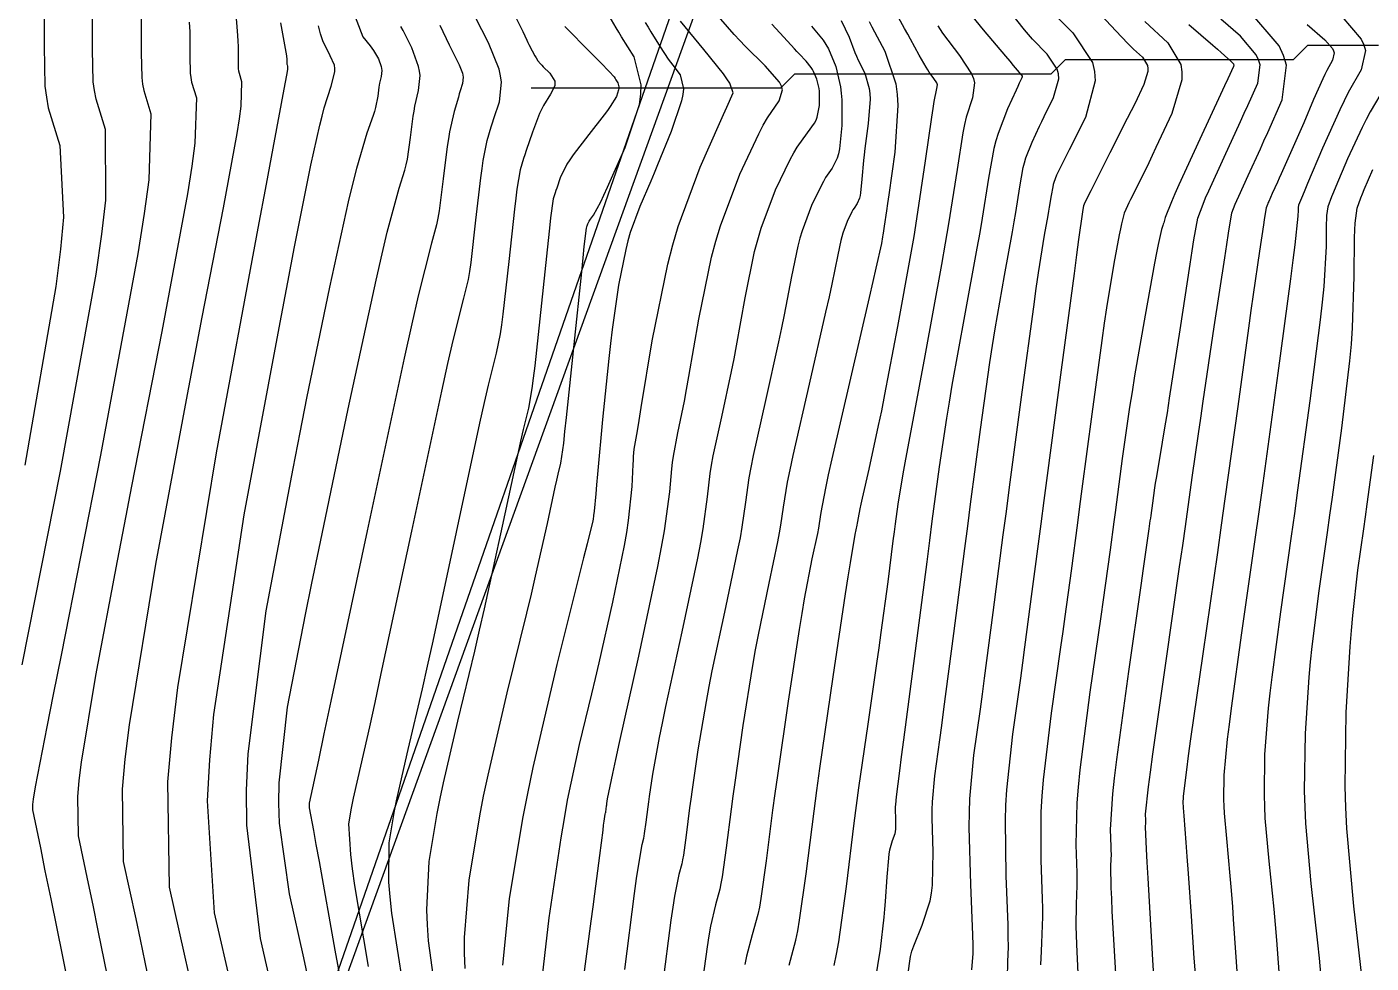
# Model space of a CAD drawing. Header units: metres. Extents: x 837117 to 838479, y 1189012 to 1191015.
# Drawn here: x 837720.1 to 837814.5, y 1189388.9 to 1189454.6 of the extents above; entities that cross this region are included whole.
import ezdxf

# ---------------------------------------------------------------- set-up
doc = ezdxf.new("R2010")
doc.units = ezdxf.units.M
doc.header["$LTSCALE"] = 0.3
for name, color, linetype in [('COTAS 10', 1, 'Continuous'), ('COTAS INT', 252, 'Continuous'), ('DRENAJE', 5, 'Continuous'), ('VIA1', 50, 'Continuous'), ('VIA2', 121, 'Continuous')]:
    doc.layers.add(name, color=color, linetype=linetype)

msp = doc.modelspace()

# ---------------------------------------------------------------- linework, layer by layer
at = {"layer": 'COTAS 10'}
for points in [[(837719.819, 1189409.886), (837722.506, 1189423.463), (837725.001, 1189437.285), (837725.405, 1189440.103), (837725.683, 1189442.483), (837725.652, 1189447.435), (837725.001, 1189449.572), (837724.889, 1189450.178), (837724.807, 1189450.79), (837724.757, 1189453.049), (837724.749, 1189456.362)], [(837773.635, 1189388.806), (837774.116, 1189390.567), (837774.246, 1189391.225), (837774.375, 1189391.958), (837774.829, 1189395.219), (837775.391, 1189399.615), (837775.589, 1189401.063), (837775.804, 1189402.611), (837776.733, 1189409.034), (837777.607, 1189414.872), (837777.788, 1189416.051), (837777.943, 1189417.041), (837778.283, 1189419.034), (837778.419, 1189419.674), (837778.446, 1189419.81), (837778.467, 1189419.928), (837778.505, 1189420.206), (837778.624, 1189420.826), (837778.697, 1189421.159), (837778.787, 1189421.564), (837779.256, 1189423.609), (837779.921, 1189426.668), (837780.134, 1189427.711), (837780.36, 1189428.839), (837781.28, 1189433.619), (837782.188, 1189438.647), (837782.405, 1189439.93), (837782.608, 1189441.166), (837783.22, 1189445.237), (837783.656, 1189448.307), (837783.748, 1189448.912), (837783.828, 1189449.411), (837784.013, 1189450.329), (837784.043, 1189450.572), (837784.026, 1189450.646), (837783.997, 1189450.723), (837783.799, 1189451.024), (837783.477, 1189451.47), (837783.37, 1189451.638), (837783.255, 1189451.825), (837782.775, 1189452.661), (837782.16, 1189453.778), (837781.959, 1189454.142), (837781.746, 1189454.53), (837780.868, 1189456.13)], [(837754.517, 1189455.203), (837754.941, 1189454.332), (837755.238, 1189453.709), (837755.312, 1189453.556), (837755.383, 1189453.412), (837755.608, 1189452.961), (837755.792, 1189452.614), (837755.836, 1189452.535), (837755.878, 1189452.464), (837756.007, 1189452.268), (837756.202, 1189452.043), (837756.287, 1189451.953), (837756.384, 1189451.852), (837756.845, 1189451.388), (837757.186, 1189450.833), (837757.207, 1189450.674), (837757.197, 1189450.513), (837756.899, 1189449.913), (837756.397, 1189449.134), (837756.259, 1189448.859), (837756.121, 1189448.56), (837755.626, 1189447.265), (837755.195, 1189445.971), (837755.097, 1189445.672), (837755.009, 1189445.398), (837754.769, 1189444.619), (837754.537, 1189443.258), (837754.453, 1189442.616), (837754.361, 1189441.859), (837753.961, 1189438.171), (837753.549, 1189434.488), (837753.451, 1189433.734), (837753.359, 1189433.096), (837753.083, 1189431.753), (837752.518, 1189429.506), (837752.245, 1189428.297), (837751.921, 1189426.834), (837748.628, 1189411.547), (837748.238, 1189409.776), (837747.882, 1189408.186), (837746.886, 1189403.934), (837746.214, 1189401.058), (837746.062, 1189400.333), (837745.925, 1189399.641), (837745.553, 1189397.4), (837745.534, 1189394.627), (837745.62, 1189393.599), (837745.745, 1189392.459), (837746.525, 1189387.4)], [(837759.184, 1189387.667), (837759.752, 1189391.898), (837759.884, 1189392.894), (837760.005, 1189393.814), (837760.351, 1189396.505), (837760.577, 1189398.284), (837760.622, 1189398.63), (837760.66, 1189398.911), (837760.735, 1189399.396), (837760.761, 1189399.491), (837760.768, 1189399.527), (837760.775, 1189399.566), (837760.8, 1189399.742), (837760.83, 1189399.979), (837760.841, 1189400.057), (837760.852, 1189400.141), (837760.902, 1189400.487), (837761.272, 1189402.253), (837761.484, 1189403.231), (837761.745, 1189404.421), (837763.087, 1189410.487), (837764.429, 1189416.789), (837764.69, 1189418.128), (837764.904, 1189419.291), (837765.275, 1189422.026), (837765.398, 1189423.623), (837765.455, 1189424.07), (837765.521, 1189424.518), (837765.84, 1189426.153), (837766.295, 1189428.377), (837766.447, 1189429.197), (837766.61, 1189430.106), (837767.292, 1189434.127), (837768.194, 1189438.486), (837768.495, 1189439.608), (837768.819, 1189440.693), (837770.178, 1189444.304), (837771.515, 1189447.144), (837771.827, 1189447.742), (837772.112, 1189448.259), (837772.93, 1189449.449), (837773.177, 1189450.228), (837773.103, 1189450.486), (837772.967, 1189450.764), (837771.962, 1189451.92), (837770.558, 1189453.282), (837770.17, 1189453.689), (837769.782, 1189454.11), (837768.387, 1189455.736)], [(837795.541, 1189455.461), (837796.574, 1189454.379), (837797.412, 1189453.488), (837797.62, 1189453.277), (837797.816, 1189453.083), (837798.435, 1189452.509), (837798.784, 1189451.931), (837798.811, 1189451.733), (837798.807, 1189451.519), (837798.539, 1189450.61), (837797.89, 1189449.254), (837797.645, 1189448.759), (837797.373, 1189448.211), (837796.156, 1189445.797), (837795.025, 1189443.572), (837794.808, 1189443.143), (837794.632, 1189442.795), (837794.341, 1189442.212), (837794.31, 1189442.095), (837794.286, 1189441.975), (837794.227, 1189441.66), (837793.956, 1189439.732), (837793.81, 1189438.65), (837793.632, 1189437.331), (837792.734, 1189430.588), (837791.75, 1189423.156), (837791.518, 1189421.402), (837791.305, 1189419.779), (837790.682, 1189415.018), (837790.164, 1189411.111), (837790.016, 1189410.028), (837789.866, 1189408.943), (837789.309, 1189405.018), (837788.892, 1189401.104), (837788.83, 1189400.026), (837788.791, 1189398.95), (837788.845, 1189395.084), (837788.984, 1189391.639), (837788.999, 1189390.827), (837789.004, 1189390.078), (837788.972, 1189389.053), (837788.935, 1189387.889)], [(837734.541, 1189387.102), (837733.323, 1189392.473), (837732.814, 1189400.343), (837732.973, 1189403.22), (837733.262, 1189406.4), (837735.388, 1189420.407), (837737.914, 1189433.892), (837738.455, 1189436.743), (837738.927, 1189439.212), (837740.062, 1189444.939), (837740.7, 1189447.755), (837740.86, 1189448.388), (837741.012, 1189448.958), (837741.5, 1189450.486), (837741.757, 1189451.489), (837741.762, 1189451.727), (837741.74, 1189451.948), (837741.424, 1189452.604), (837740.909, 1189453.671), (837740.761, 1189454.152), (837740.61, 1189454.713)], [(837809.994, 1189454.817), (837811.245, 1189453.742), (837811.768, 1189453.132), (837811.84, 1189452.974), (837811.881, 1189452.82), (837811.766, 1189452.305), (837811.37, 1189451.587), (837811.233, 1189451.306), (837811.084, 1189450.989), (837810.448, 1189449.545), (837809.752, 1189447.919), (837809.565, 1189447.487), (837809.381, 1189447.063), (837808.738, 1189445.598), (837808.175, 1189444.332), (837808.041, 1189444.034), (837807.917, 1189443.759), (837807.548, 1189442.952), (837807.296, 1189442.397), (837807.245, 1189442.28), (837807.202, 1189442.179), (837807.116, 1189441.949), (837807.023, 1189441.405), (837806.977, 1189441.108), (837806.921, 1189440.746), (837806.642, 1189438.908), (837806.203, 1189435.865), (837806.045, 1189434.745), (837805.873, 1189433.503), (837805.119, 1189428.014), (837804.224, 1189421.535), (837803.962, 1189419.669), (837803.694, 1189417.771), (837802.674, 1189410.66), (837801.817, 1189404.677), (837801.651, 1189403.49), (837801.516, 1189402.508), (837801.288, 1189400.66), (837801.281, 1189400.135), (837801.285, 1189399.987), (837801.292, 1189399.837), (837801.342, 1189399.286), (837801.49, 1189397.412), (837801.56, 1189396.429), (837801.642, 1189395.244), (837801.844, 1189392.241), (837802.041, 1189389.286), (837802.566, 1189383.182)]]:
    msp.add_lwpolyline(points, dxfattribs=at)
at = {"layer": 'COTAS INT'}
for points in [[(837721.343, 1189457.326), (837721.347, 1189453.281), (837721.409, 1189450.48), (837721.511, 1189449.721), (837721.649, 1189448.97), (837722.457, 1189446.32), (837722.718, 1189441.298), (837722.512, 1189439.052), (837722.186, 1189436.434), (837720.004, 1189423.891)], [(837785.522, 1189456.589), (837787.248, 1189454.446), (837788.813, 1189452.599), (837789.117, 1189452.24), (837789.365, 1189451.946), (837789.79, 1189451.436), (837789.85, 1189451.36), (837789.867, 1189451.34), (837789.884, 1189451.321), (837789.947, 1189451.256), (837789.991, 1189451.191), (837789.995, 1189451.171), (837789.997, 1189451.151), (837789.975, 1189451.07), (837789.794, 1189450.685), (837789.695, 1189450.473), (837789.575, 1189450.214), (837788.964, 1189448.9), (837788.303, 1189447.171), (837788.151, 1189446.651), (837788.012, 1189446.115), (837787.623, 1189444.029), (837787.183, 1189441.211), (837787.012, 1189440.212), (837786.821, 1189439.119), (837785.952, 1189434.38), (837785.065, 1189429.494), (837784.863, 1189428.307), (837784.678, 1189427.193), (837784.166, 1189423.77), (837783.664, 1189419.957), (837783.486, 1189418.597), (837783.292, 1189417.104), (837781.669, 1189404.612), (837781.514, 1189403.424), (837781.386, 1189402.443), (837781.143, 1189400.616), (837781.095, 1189400.081), (837781.089, 1189399.914), (837781.087, 1189399.74), (837781.105, 1189399.041), (837781.095, 1189398.351), (837781.075, 1189398.181), (837781.047, 1189398.021), (837780.881, 1189397.521), (837780.692, 1189396.866), (837780.648, 1189396.608), (837780.609, 1189396.318), (837780.5, 1189394.995), (837780.377, 1189393.281), (837780.329, 1189392.745), (837780.275, 1189392.182), (837780.026, 1189389.925), (837779.661, 1189387.624)], [(837791.543, 1189456.264), (837793.552, 1189454.221), (837794.931, 1189452.144), (837795.077, 1189451.514), (837795.121, 1189450.86), (837794.428, 1189448.298), (837793.291, 1189446.022), (837793.056, 1189445.547), (837792.855, 1189445.14), (837792.414, 1189444.232), (837792.223, 1189443.731), (837792.179, 1189443.581), (837792.139, 1189443.426), (837792.026, 1189442.822), (837791.898, 1189442.006), (837791.849, 1189441.717), (837791.794, 1189441.4), (837791.542, 1189440.028), (837791.124, 1189437.397), (837790.963, 1189436.287), (837790.783, 1189435.011), (837789.972, 1189429.024), (837789.089, 1189422.352), (837788.864, 1189420.644), (837788.648, 1189418.996), (837787.938, 1189413.551), (837787.333, 1189408.945), (837787.182, 1189407.826), (837787.04, 1189406.776), (837786.587, 1189403.551), (837786.309, 1189400.467), (837786.275, 1189399.506), (837786.261, 1189398.499), (837786.369, 1189394.475), (837786.52, 1189390.923), (837786.533, 1189390.213), (837786.534, 1189389.623), (837786.434, 1189388.48)], [(837728.161, 1189455.334), (837728.167, 1189452.816), (837728.205, 1189451.099), (837728.267, 1189450.635), (837728.352, 1189450.174), (837728.847, 1189448.55), (837728.696, 1189443.906), (837728.374, 1189441.541), (837727.931, 1189438.709), (837725.316, 1189424.585), (837722.539, 1189410.569), (837721.992, 1189407.805), (837721.542, 1189405.526), (837720.72, 1189401.327), (837720.575, 1189400.444), (837720.552, 1189400.255), (837720.537, 1189400.09), (837720.543, 1189399.693), (837721.09, 1189397.029), (837721.414, 1189395.435), (837721.815, 1189393.469), (837723.887, 1189383.274)], [(837729.888, 1189382.054), (837728.456, 1189389.024), (837728.122, 1189390.617), (837727.815, 1189392.066), (837726.933, 1189396.083), (837726.849, 1189401.148), (837727.045, 1189403.257), (837727.337, 1189405.672), (837729.184, 1189416.944), (837731.415, 1189428.853), (837731.949, 1189431.669), (837732.446, 1189434.277), (837733.938, 1189441.959), (837734.9, 1189447.158), (837735.063, 1189448.201), (837735.182, 1189449.071), (837735.238, 1189450.781), (837735.055, 1189451.379), (837735.024, 1189451.548), (837735.001, 1189451.719), (837734.987, 1189452.351), (837734.985, 1189453.278), (837734.97, 1189453.634), (837734.948, 1189454.035), (837734.814, 1189455.843)], [(837742.999, 1189455.842), (837743.717, 1189453.946), (837744.24, 1189453.323), (837744.363, 1189453.155), (837744.477, 1189452.988), (837744.81, 1189452.402), (837745.006, 1189451.861), (837745.033, 1189451.723), (837745.048, 1189451.59), (837745.008, 1189451.155), (837744.9, 1189450.701), (837744.874, 1189450.557), (837744.849, 1189450.405), (837744.771, 1189449.788), (837744.611, 1189448.983), (837744.534, 1189448.712), (837744.442, 1189448.42), (837743.996, 1189447.192), (837743.267, 1189444.706), (837742.998, 1189443.62), (837742.7, 1189442.362), (837741.381, 1189436.386), (837739.778, 1189428.583), (837739.301, 1189426.173), (837738.809, 1189423.655), (837736.913, 1189413.661), (837735.641, 1189403.626), (837735.543, 1189401.082), (837735.555, 1189398.64), (837736.518, 1189390.668), (837737.904, 1189384.62)], [(837744.127, 1189388.716), (837743.171, 1189394.403), (837743.001, 1189395.574), (837742.871, 1189396.571), (837742.741, 1189398.716), (837742.925, 1189399.823), (837742.993, 1189400.165), (837743.068, 1189400.522), (837743.4, 1189401.942), (837744.206, 1189405.521), (837744.58, 1189407.24), (837745.019, 1189409.274), (837747.15, 1189419.249), (837749.268, 1189429.079), (837749.698, 1189431.022), (837750.061, 1189432.627), (837750.811, 1189435.613), (837751.13, 1189436.927), (837751.221, 1189437.479), (837751.315, 1189438.112), (837751.663, 1189441.075), (837752.002, 1189444.059), (837752.088, 1189444.705), (837752.172, 1189445.272), (837752.449, 1189446.667), (837752.738, 1189447.622), (837752.829, 1189447.911), (837752.925, 1189448.211), (837753.313, 1189449.383), (837753.449, 1189450.776), (837753.386, 1189451.215), (837753.28, 1189451.677), (837752.532, 1189453.537), (837751.614, 1189455.343)], [(837750.892, 1189388.571), (837750.858, 1189389.649), (837750.86, 1189390.739), (837751.175, 1189394.766), (837751.924, 1189399.277), (837752.201, 1189400.671), (837752.507, 1189402.129), (837753.86, 1189407.918), (837755.234, 1189413.514), (837755.553, 1189414.849), (837755.846, 1189416.092), (837756.68, 1189419.806), (837757.227, 1189422.345), (837757.339, 1189422.847), (837757.432, 1189423.262), (837757.626, 1189424.034), (837757.817, 1189425.434), (837757.909, 1189426.245), (837758.019, 1189427.24), (837758.555, 1189432.363), (837759.08, 1189437.46), (837759.182, 1189438.438), (837759.265, 1189439.229), (837759.408, 1189440.522), (837759.436, 1189440.61), (837759.446, 1189440.641), (837759.457, 1189440.675), (837759.505, 1189440.822), (837759.602, 1189441.017), (837759.643, 1189441.082), (837759.691, 1189441.152), (837759.914, 1189441.443), (837760.416, 1189442.365), (837760.638, 1189442.832), (837760.897, 1189443.391), (837762.136, 1189446.174), (837763.129, 1189449.207), (837763.233, 1189449.924), (837763.264, 1189450.586), (837762.755, 1189452.533), (837761.886, 1189453.95), (837761.688, 1189454.278), (837761.509, 1189454.578), (837761.017, 1189455.432)], [(837781.961, 1189388.091), (837782.159, 1189389.407), (837782.259, 1189389.786), (837782.38, 1189390.172), (837782.98, 1189391.617), (837783.539, 1189393.31), (837783.634, 1189393.852), (837783.704, 1189394.425), (837783.737, 1189396.758), (837783.674, 1189399.119), (837783.682, 1189399.71), (837783.702, 1189400.274), (837783.865, 1189402.084), (837784.213, 1189404.61), (837784.348, 1189405.625), (837784.501, 1189406.778), (837785.193, 1189412.084), (837785.97, 1189418.05), (837786.175, 1189419.62), (837786.377, 1189421.154), (837787.069, 1189426.397), (837787.731, 1189431.102), (837787.913, 1189432.297), (837788.095, 1189433.446), (837788.747, 1189437.204), (837789.307, 1189440.26), (837789.431, 1189440.965), (837789.541, 1189441.609), (837789.824, 1189443.426), (837790.075, 1189444.77), (837790.165, 1189445.116), (837790.263, 1189445.451), (837790.689, 1189446.566), (837791.215, 1189447.677), (837791.375, 1189448.01), (837791.543, 1189448.353), (837792.201, 1189449.684), (837792.559, 1189451.005), (837792.536, 1189451.342), (837792.461, 1189451.667), (837791.75, 1189452.739), (837790.713, 1189453.792), (837790.433, 1189454.106), (837790.156, 1189454.43), (837789.178, 1189455.68)], [(837796.56, 1189388.211), (837796.318, 1189392.583), (837796.276, 1189393.475), (837796.245, 1189394.228), (837796.225, 1189395.798), (837796.252, 1189396.592), (837796.251, 1189396.856), (837796.247, 1189397.14), (837796.2, 1189398.325), (837796.353, 1189400.825), (837796.474, 1189401.936), (837796.63, 1189403.23), (837797.476, 1189409.42), (837798.347, 1189415.442), (837798.518, 1189416.631), (837798.659, 1189417.611), (837798.916, 1189419.42), (837798.988, 1189419.974), (837799.013, 1189420.163), (837799.04, 1189420.367), (837799.155, 1189421.232), (837799.31, 1189422.298), (837799.362, 1189422.628), (837799.419, 1189422.975), (837799.659, 1189424.354), (837800.038, 1189426.641), (837800.183, 1189427.559), (837800.345, 1189428.601), (837801.072, 1189433.393), (837801.775, 1189438.001), (837801.921, 1189438.926), (837802.046, 1189439.7), (837802.322, 1189441.229), (837802.689, 1189442.21), (837802.87, 1189442.638), (837803.087, 1189443.135), (837804.16, 1189445.494), (837805.316, 1189447.997), (837805.585, 1189448.584), (837805.832, 1189449.124), (837806.538, 1189450.694), (837806.692, 1189451.972), (837806.59, 1189452.328), (837806.426, 1189452.686), (837805.309, 1189453.989), (837803.931, 1189455.192)], [(837799.516, 1189383.476), (837799.174, 1189389.173), (837798.84, 1189394.909), (837798.777, 1189396.024), (837798.728, 1189396.933), (837798.66, 1189398.509), (837798.67, 1189398.791), (837798.67, 1189398.884), (837798.668, 1189398.985), (837798.652, 1189399.406), (837798.854, 1189401.313), (837798.99, 1189402.351), (837799.161, 1189403.611), (837800.069, 1189410), (837801.045, 1189416.761), (837801.259, 1189418.255), (837801.448, 1189419.585), (837801.93, 1189423.021), (837802.363, 1189426.083), (837802.522, 1189427.177), (837802.698, 1189428.378), (837803.475, 1189433.603), (837804.206, 1189438.43), (837804.353, 1189439.38), (837804.476, 1189440.162), (837804.719, 1189441.589), (837804.945, 1189442.195), (837805.058, 1189442.459), (837805.191, 1189442.766), (837805.854, 1189444.223), (837806.71, 1189446.089), (837806.965, 1189446.653), (837807.229, 1189447.238), (837808.247, 1189449.521), (837808.54, 1189451.955), (837808.346, 1189452.635), (837808.032, 1189453.316), (837805.906, 1189455.797)], [(837812.437, 1189455.376), (837813.796, 1189453.79), (837813.984, 1189453.379), (837814.09, 1189452.981), (837813.793, 1189451.642), (837812.871, 1189450.031), (837812.584, 1189449.46), (837812.282, 1189448.836), (837811.075, 1189446.133), (837810.025, 1189443.661), (837809.823, 1189443.182), (837809.658, 1189442.793), (837809.382, 1189442.13), (837809.361, 1189441.962), (837809.357, 1189441.884), (837809.354, 1189441.794), (837809.351, 1189441.356), (837809.137, 1189439.348), (837809.001, 1189438.267), (837808.832, 1189436.96), (837807.945, 1189430.343), (837806.883, 1189422.622), (837806.604, 1189420.618), (837806.331, 1189418.672), (837805.396, 1189412.128), (837804.661, 1189406.843), (837804.514, 1189405.691), (837804.391, 1189404.675), (837804.15, 1189402.128), (837804.126, 1189400.435), (837804.141, 1189399.957), (837804.164, 1189399.474), (837804.324, 1189397.698), (837804.578, 1189395.068), (837804.66, 1189394.048), (837804.748, 1189392.9), (837804.809, 1189392.035), (837805.111, 1189387.698)], [(837731.544, 1189454.969), (837731.573, 1189454.306), (837731.577, 1189452.584), (837731.603, 1189451.409), (837731.646, 1189451.091), (837731.704, 1189450.777), (837732.042, 1189449.666), (837731.939, 1189446.488), (837731.719, 1189444.871), (837731.415, 1189442.934), (837729.627, 1189433.272), (837727.493, 1189422.423), (837726.971, 1189419.737), (837726.479, 1189417.189), (837724.952, 1189409.135), (837723.956, 1189403.058), (837723.799, 1189401.756), (837723.693, 1189400.619), (837723.738, 1189397.888), (837724.452, 1189394.547), (837724.768, 1189393.026), (837725.135, 1189391.246), (837726.888, 1189382.664)], [(837737.943, 1189454.922), (837738.373, 1189452.613), (837738.392, 1189452.357), (837738.395, 1189452.3), (837738.397, 1189452.25), (837738.397, 1189452.118), (837738.399, 1189452.029), (837738.407, 1189451.981), (837738.433, 1189451.896), (837738.425, 1189451.654), (837738.408, 1189451.531), (837738.385, 1189451.383), (837738.249, 1189450.647), (837737.4, 1189446.131), (837736.927, 1189443.601), (837736.352, 1189440.516), (837733.417, 1189424.752), (837730.718, 1189408.285), (837730.292, 1189404.757), (837730.005, 1189401.677), (837730.128, 1189394.278), (837731.178, 1189389.584), (837731.476, 1189388.209)], [(837739.814, 1189388.21), (837739.577, 1189389.322), (837738.575, 1189393.807), (837737.875, 1189398.768), (837737.829, 1189400.18), (837737.845, 1189401.61), (837738.437, 1189406.915), (837739.704, 1189413.417), (837740.146, 1189415.602), (837740.628, 1189417.953), (837742.7, 1189427.834), (837744.666, 1189436.883), (837745.081, 1189438.711), (837745.439, 1189440.244), (837746.267, 1189443.333), (837746.672, 1189444.589), (837746.763, 1189444.968), (837746.845, 1189445.359), (837747.069, 1189446.884), (837747.256, 1189448.369), (837747.316, 1189448.735), (837747.38, 1189449.083), (837747.638, 1189450.176), (837747.736, 1189451.225), (837747.699, 1189451.544), (837747.633, 1189451.876), (837747.162, 1189453.178), (837746.545, 1189454.389), (837746.389, 1189454.663)], [(837749.131, 1189454.763), (837749.788, 1189453.386), (837749.94, 1189453.069), (837750.081, 1189452.781), (837750.482, 1189451.974), (837750.714, 1189451.396), (837750.747, 1189451.253), (837750.767, 1189451.117), (837750.725, 1189450.684), (837750.554, 1189450.148), (837750.493, 1189449.946), (837750.425, 1189449.721), (837750.129, 1189448.716), (837749.808, 1189447.286), (837749.724, 1189446.793), (837749.642, 1189446.259), (837749.366, 1189443.98), (837749.08, 1189441.735), (837748.992, 1189441.223), (837748.901, 1189440.758), (837748.539, 1189439.473), (837747.611, 1189435.783), (837747.163, 1189433.801), (837746.631, 1189431.404), (837744.02, 1189419.281), (837741.479, 1189407.324), (837740.992, 1189405.031), (837740.599, 1189403.18), (837739.962, 1189400.169), (837739.947, 1189400.039), (837739.947, 1189400.004), (837739.948, 1189399.97), (837739.965, 1189399.849), (837740.257, 1189398.244), (837740.432, 1189397.273), (837740.647, 1189396.075), (837741.762, 1189389.849), (837743.007, 1189383.203)], [(837757.901, 1189454.666), (837758.171, 1189454.383), (837759.417, 1189453.123), (837760.602, 1189451.941), (837760.833, 1189451.707), (837761.021, 1189451.513), (837761.351, 1189451.149), (837761.425, 1189451.022), (837761.451, 1189450.978), (837761.481, 1189450.929), (837761.61, 1189450.718), (837761.686, 1189450.428), (837761.682, 1189450.329), (837761.666, 1189450.222), (837761.518, 1189449.771), (837761.087, 1189449.055), (837760.892, 1189448.782), (837760.666, 1189448.477), (837759.577, 1189447.104), (837758.477, 1189445.671), (837758.244, 1189445.327), (837758.041, 1189445.007), (837757.566, 1189444.044), (837757.326, 1189443.323), (837757.271, 1189443.157), (837757.222, 1189443.004), (837757.089, 1189442.571), (837756.901, 1189441.243), (837756.818, 1189440.527), (837756.721, 1189439.66), (837756.258, 1189435.267), (837755.784, 1189430.864), (837755.68, 1189429.99), (837755.588, 1189429.265), (837755.354, 1189427.893), (837754.975, 1189426.384), (837754.792, 1189425.572), (837754.574, 1189424.59), (837753.504, 1189419.62), (837752.237, 1189413.819), (837751.896, 1189412.313), (837751.558, 1189410.85), (837750.373, 1189405.926), (837749.36, 1189401.593), (837749.131, 1189400.502), (837748.925, 1189399.459), (837748.364, 1189396.083), (837748.197, 1189392.683), (837748.239, 1189391.624), (837748.318, 1189390.515), (837748.922, 1189386.083)], [(837763.527, 1189454.952), (837763.737, 1189454.615), (837763.937, 1189454.293), (837764.585, 1189453.254), (837765.16, 1189452.378), (837765.315, 1189452.16), (837765.467, 1189451.951), (837766, 1189451.284), (837766.219, 1189450.309), (837766.173, 1189449.907), (837766.081, 1189449.446), (837765.365, 1189447.305), (837764.408, 1189444.967), (837764.163, 1189444.383), (837763.928, 1189443.826), (837763.154, 1189442.045), (837762.491, 1189440.224), (837762.326, 1189439.642), (837762.169, 1189439.026), (837761.67, 1189436.521), (837761.226, 1189433.417), (837761.104, 1189432.424), (837760.983, 1189431.372), (837760.55, 1189427.091), (837760.196, 1189423.269), (837760.125, 1189422.508), (837760.066, 1189421.875), (837759.951, 1189420.662), (837759.92, 1189420.36), (837759.913, 1189420.301), (837759.908, 1189420.254), (837759.898, 1189420.174), (837759.889, 1189420.14), (837759.885, 1189420.123), (837759.881, 1189420.101), (837759.857, 1189419.992), (837759.455, 1189418.364), (837759.211, 1189417.386), (837758.911, 1189416.178), (837757.347, 1189409.91), (837755.653, 1189402.664), (837755.27, 1189400.84), (837754.924, 1189399.095), (837753.987, 1189393.45), (837753.523, 1189388.795)], [(837756.187, 1189386.851), (837756.798, 1189392.133), (837757.632, 1189397.744), (837757.864, 1189399.104), (837758.095, 1189400.379), (837758.931, 1189404.281), (837759.799, 1189407.855), (837760.05, 1189408.922), (837760.306, 1189410.023), (837761.27, 1189414.281), (837762.084, 1189418.25), (837762.245, 1189419.168), (837762.378, 1189420.008), (837762.629, 1189422.39), (837762.694, 1189423.93), (837762.71, 1189424.24), (837762.725, 1189424.499), (837762.773, 1189425.013), (837762.993, 1189426.291), (837763.117, 1189427.032), (837763.267, 1189427.941), (837764.038, 1189432.623), (837765.128, 1189438.004), (837765.48, 1189439.353), (837765.854, 1189440.642), (837767.387, 1189444.791), (837768.762, 1189447.876), (837769.036, 1189448.495), (837769.265, 1189449.011), (837769.706, 1189450.025), (837769.475, 1189450.701), (837769.279, 1189451.004), (837769.027, 1189451.358), (837767.642, 1189453.057), (837766.006, 1189455.046)], [(837762.114, 1189388.496), (837762.798, 1189393.838), (837762.939, 1189394.884), (837763.059, 1189395.743), (837763.315, 1189397.278), (837763.432, 1189397.706), (837763.464, 1189397.867), (837763.495, 1189398.045), (837763.605, 1189398.838), (837763.742, 1189399.907), (837763.79, 1189400.259), (837763.843, 1189400.635), (837764.068, 1189402.197), (837764.539, 1189404.777), (837764.745, 1189405.795), (837764.985, 1189406.945), (837766.126, 1189412.197), (837767.227, 1189417.366), (837767.441, 1189418.465), (837767.616, 1189419.419), (837767.921, 1189421.662), (837768.102, 1189423.317), (837768.199, 1189423.9), (837768.316, 1189424.538), (837768.907, 1189427.293), (837769.598, 1189430.462), (837769.778, 1189431.362), (837769.953, 1189432.271), (837770.546, 1189435.631), (837771.217, 1189438.874), (837771.441, 1189439.708), (837771.683, 1189440.515), (837772.693, 1189443.202), (837773.715, 1189445.342), (837773.964, 1189445.805), (837774.198, 1189446.211), (837774.919, 1189447.209), (837775.43, 1189447.886), (837775.532, 1189448.09), (837775.617, 1189448.3), (837775.779, 1189449.119), (837775.781, 1189449.928), (837775.765, 1189450.134), (837775.742, 1189450.33), (837775.595, 1189450.972), (837775.36, 1189451.524), (837775.28, 1189451.664), (837775.194, 1189451.798), (837774.831, 1189452.239), (837774.345, 1189452.745), (837774.181, 1189452.921), (837774.005, 1189453.113), (837773.266, 1189453.935), (837772.426, 1189454.84)], [(837775.215, 1189454.694), (837776.026, 1189453.71), (837776.219, 1189453.409), (837776.397, 1189453.096), (837776.923, 1189451.863), (837777.25, 1189450.43), (837777.303, 1189449.99), (837777.339, 1189449.532), (837777.333, 1189447.722), (837777.163, 1189446.088), (837777.095, 1189445.74), (837777.019, 1189445.439), (837776.668, 1189444.728), (837776.195, 1189444.073), (837776.042, 1189443.807), (837775.879, 1189443.503), (837775.208, 1189442.1), (837774.546, 1189440.338), (837774.388, 1189439.809), (837774.24, 1189439.261), (837773.801, 1189437.135), (837773.296, 1189434.435), (837773.109, 1189433.527), (837772.9, 1189432.548), (837771.973, 1189428.433), (837771.111, 1189424.557), (837770.943, 1189423.73), (837770.806, 1189423.01), (837770.567, 1189421.298), (837770.329, 1189419.546), (837770.192, 1189418.801), (837770.025, 1189417.943), (837769.165, 1189413.906), (837768.224, 1189409.469), (837768.006, 1189408.359), (837767.806, 1189407.3), (837767.234, 1189403.906), (837766.833, 1189401.129), (837766.74, 1189400.46), (837766.655, 1189399.834), (837766.411, 1189397.933), (837766.215, 1189396.523), (837766.159, 1189396.206), (837766.103, 1189395.922), (837765.895, 1189395.16), (837765.59, 1189393.639), (837765.473, 1189392.875), (837765.341, 1189391.962), (837764.746, 1189387.43)], [(837777.29, 1189455.103), (837777.863, 1189453.928), (837778.253, 1189452.859), (837778.368, 1189452.58), (837778.487, 1189452.31), (837778.941, 1189451.395), (837779.268, 1189450.328), (837779.306, 1189449.96), (837779.322, 1189449.562), (837779.191, 1189447.863), (837778.954, 1189446.109), (837778.903, 1189445.675), (837778.859, 1189445.264), (837778.751, 1189443.966), (837778.659, 1189443.002), (837778.624, 1189442.802), (837778.586, 1189442.629), (837778.417, 1189442.246), (837778.193, 1189441.935), (837778.12, 1189441.808), (837778.042, 1189441.664), (837777.724, 1189440.998), (837777.409, 1189440.161), (837777.334, 1189439.909), (837777.264, 1189439.649), (837777.055, 1189438.639), (837776.64, 1189436.6), (837776.439, 1189435.692), (837776.203, 1189434.634), (837775.04, 1189429.573), (837773.906, 1189424.576), (837773.687, 1189423.56), (837773.51, 1189422.703), (837773.213, 1189420.934), (837773.042, 1189419.673), (837772.944, 1189419.137), (837772.823, 1189418.52), (837772.204, 1189415.615), (837771.464, 1189411.993), (837771.267, 1189410.923), (837771.073, 1189409.824), (837770.401, 1189405.615), (837769.823, 1189401.623), (837769.69, 1189400.661), (837769.567, 1189399.761), (837769.217, 1189397.028), (837768.935, 1189395.001), (837768.855, 1189394.546), (837768.774, 1189394.137), (837768.475, 1189393.042), (837768.122, 1189391.535), (837768.007, 1189390.865), (837767.884, 1189390.086), (837767.378, 1189386.363)], [(837779.258, 1189455.027), (837779.451, 1189454.642), (837780.359, 1189452.934), (837781.121, 1189450.655), (837781.221, 1189449.912), (837781.273, 1189449.119), (837781.061, 1189445.849), (837780.626, 1189442.869), (837780.537, 1189442.258), (837780.462, 1189441.742), (837780.306, 1189440.652), (837780.236, 1189440.174), (837780.215, 1189440.043), (837780.194, 1189439.913), (837780.111, 1189439.446), (837779.725, 1189437.716), (837779.513, 1189436.789), (837779.255, 1189435.667), (837777.94, 1189429.997), (837776.64, 1189424.331), (837776.39, 1189423.211), (837776.188, 1189422.287), (837775.859, 1189420.57), (837775.755, 1189419.801), (837775.695, 1189419.474), (837775.621, 1189419.097), (837775.244, 1189417.325), (837774.703, 1189414.517), (837774.527, 1189413.487), (837774.34, 1189412.348), (837773.567, 1189407.325), (837772.814, 1189402.117), (837772.639, 1189400.862), (837772.479, 1189399.688), (837772.023, 1189396.124), (837771.655, 1189393.48), (837771.551, 1189392.886), (837771.445, 1189392.352), (837771.055, 1189390.924), (837770.654, 1189389.431), (837770.541, 1189388.856)], [(837784.07, 1189454.712), (837784.41, 1189454.21), (837785.6, 1189452.645), (837786.447, 1189451.356), (837786.57, 1189451.027), (837786.645, 1189450.71), (837786.514, 1189449.668), (837786.075, 1189448.311), (837785.956, 1189447.795), (837785.838, 1189447.219), (837785.422, 1189444.633), (837784.825, 1189440.814), (837784.594, 1189439.46), (837784.334, 1189437.978), (837783.157, 1189431.556), (837782.036, 1189425.542), (837781.812, 1189424.317), (837781.626, 1189423.284), (837781.263, 1189421.143), (837781.082, 1189419.766), (837781.01, 1189419.214), (837780.929, 1189418.589), (837780.556, 1189415.714), (837780.076, 1189412.139), (837779.928, 1189411.071), (837779.772, 1189409.97), (837779.155, 1189405.714), (837778.519, 1189401.244), (837778.353, 1189400.007), (837778.19, 1189398.772), (837777.634, 1189394.315), (837777.095, 1189390.436), (837776.942, 1189389.565), (837776.787, 1189388.782)], [(837798.6, 1189455.022), (837800.216, 1189453.524), (837801.13, 1189452.013), (837801.199, 1189451.497), (837801.189, 1189450.938), (837800.489, 1189448.562), (837799.386, 1189446.186), (837799.122, 1189445.626), (837798.875, 1189445.109), (837798.13, 1189443.595), (837797.598, 1189442.533), (837797.485, 1189442.301), (837797.387, 1189442.095), (837797.156, 1189441.577), (837796.961, 1189440.825), (837796.887, 1189440.472), (837796.803, 1189440.057), (837796.425, 1189438.038), (837795.92, 1189434.941), (837795.757, 1189433.846), (837795.584, 1189432.649), (837794.874, 1189427.469), (837794.18, 1189422.226), (837794.017, 1189420.989), (837793.866, 1189419.844), (837793.427, 1189416.486), (837792.996, 1189413.278), (837792.85, 1189412.229), (837792.693, 1189411.109), (837792.031, 1189406.486), (837791.471, 1189401.813), (837791.378, 1189400.663), (837791.312, 1189399.575), (837791.297, 1189396.165), (837791.403, 1189393.449), (837791.414, 1189392.8), (837791.416, 1189392.194), (837791.353, 1189390.376), (837791.326, 1189389.792), (837791.279, 1189388.818)], [(837801.69, 1189454.803), (837803.373, 1189453.353), (837803.701, 1189453.071), (837803.968, 1189452.839), (837804.434, 1189452.431), (837804.521, 1189452.349), (837804.55, 1189452.322), (837804.582, 1189452.294), (837804.713, 1189452.18), (837804.819, 1189452.056), (837804.834, 1189452.022), (837804.844, 1189451.988), (837804.829, 1189451.867), (837804.435, 1189451.011), (837804.204, 1189450.514), (837803.922, 1189449.905), (837802.466, 1189446.765), (837800.999, 1189443.567), (837800.71, 1189442.92), (837800.471, 1189442.378), (837800.032, 1189441.28), (837799.926, 1189440.895), (837799.898, 1189440.801), (837799.87, 1189440.712), (837799.773, 1189440.437), (837799.539, 1189439.368), (837799.425, 1189438.779), (837799.29, 1189438.062), (837798.622, 1189434.416), (837797.885, 1189430.15), (837797.705, 1189429.042), (837797.536, 1189427.967), (837797.014, 1189424.351), (837796.61, 1189421.297), (837796.515, 1189420.576), (837796.427, 1189419.909), (837796.171, 1189417.953), (837795.828, 1189415.444), (837795.684, 1189414.43), (837795.52, 1189413.276), (837794.754, 1189407.953), (837794.05, 1189402.522), (837793.926, 1189401.3), (837793.832, 1189400.2), (837793.749, 1189397.245), (837793.825, 1189395.295), (837793.832, 1189394.828), (837793.834, 1189394.393), (837793.789, 1189393.087), (837793.762, 1189391.523), (837793.775, 1189390.926), (837793.796, 1189390.257), (837793.946, 1189387.248)], [(837815.473, 1189450.452), (837814.418, 1189448.688), (837814.131, 1189448.15), (837813.846, 1189447.59), (837812.836, 1189445.389), (837812.016, 1189443.448), (837811.851, 1189443.053), (837811.713, 1189442.719), (837811.44, 1189442.025), (837811.363, 1189441.42), (837811.349, 1189441.142), (837811.338, 1189440.817), (837811.326, 1189439.241), (837811.158, 1189436.432), (837811.049, 1189435.329), (837810.912, 1189434.085), (837810.192, 1189428.415), (837809.328, 1189422.133), (837809.101, 1189420.502), (837808.879, 1189418.919), (837808.118, 1189413.595), (837807.506, 1189409.01), (837807.378, 1189407.893), (837807.266, 1189406.841), (837807.012, 1189403.595), (837806.972, 1189400.735), (837806.996, 1189399.927), (837807.036, 1189399.112), (837807.306, 1189396.111), (837807.665, 1189392.725), (837807.761, 1189391.667), (837807.855, 1189390.556), (837808.181, 1189386.111)], [(837810.961, 1189388.213), (837810.861, 1189389.286), (837810.752, 1189390.381), (837810.288, 1189394.524), (837809.908, 1189398.749), (837809.852, 1189399.897), (837809.818, 1189401.034), (837809.874, 1189405.062), (837810.142, 1189409.008), (837810.241, 1189410.094), (837810.351, 1189411.176), (837810.84, 1189415.062), (837811.426, 1189419.167), (837811.598, 1189420.387), (837811.773, 1189421.644), (837812.439, 1189426.487), (837812.993, 1189431.209), (837813.097, 1189432.39), (837813.18, 1189433.516), (837813.302, 1189437.126), (837813.322, 1189439.839), (837813.341, 1189440.4), (837813.365, 1189440.879), (837813.497, 1189441.92), (837813.768, 1189442.644), (837813.88, 1189442.923), (837814.007, 1189443.235), (837814.597, 1189444.645)], [(837814.574, 1189380.846), (837814.321, 1189382.937), (837814.067, 1189385.869), (837813.961, 1189386.905), (837813.839, 1189388.038), (837813.27, 1189392.937), (837812.78, 1189398.386), (837812.708, 1189399.867), (837812.664, 1189401.334), (837812.736, 1189406.53), (837813.017, 1189411.174), (837813.104, 1189412.295), (837813.196, 1189413.343), (837813.562, 1189416.53), (837813.974, 1189419.414), (837814.095, 1189420.272), (837814.218, 1189421.156), (837814.686, 1189424.559)]]:
    msp.add_lwpolyline(points, dxfattribs=at)
at = {"layer": 'DRENAJE'}
msp.add_polyline3d([(837815.009, 1189453.337, 0), (837814.009, 1189453.337, 0), (837813.01, 1189453.337, 0), (837812.01, 1189453.337, 0), (837811.01, 1189453.337, 0), (837810.011, 1189453.337, 0), (837809.011, 1189452.337, 0), (837808.011, 1189452.337, 0), (837807.012, 1189452.337, 0), (837806.012, 1189452.337, 0), (837805.012, 1189452.337, 0), (837804.013, 1189452.337, 0), (837803.013, 1189452.337, 0), (837802.013, 1189452.337, 0), (837801.014, 1189452.337, 0), (837800.014, 1189452.337, 0), (837799.015, 1189452.337, 0), (837798.015, 1189452.337, 0), (837797.015, 1189452.337, 0), (837796.016, 1189452.337, 0), (837795.016, 1189452.337, 0), (837794.016, 1189452.337, 0), (837793.017, 1189452.337, 0), (837792.017, 1189451.337, 0), (837791.017, 1189451.337, 0), (837790.018, 1189451.337, 0), (837789.018, 1189451.337, 0), (837788.018, 1189451.337, 0), (837787.019, 1189451.337, 0), (837786.019, 1189451.337, 0), (837785.019, 1189451.337, 0), (837784.02, 1189451.337, 0), (837783.02, 1189451.337, 0), (837782.02, 1189451.337, 0), (837781.021, 1189451.337, 0), (837780.021, 1189451.337, 0), (837779.021, 1189451.337, 0), (837778.022, 1189451.337, 0), (837777.022, 1189451.337, 0), (837776.022, 1189451.337, 0), (837775.023, 1189451.337, 0), (837774.023, 1189451.337, 0), (837773.023, 1189450.338, 0), (837772.024, 1189450.338, 0), (837771.024, 1189450.338, 0), (837770.024, 1189450.338, 0), (837769.025, 1189450.338, 0), (837768.025, 1189450.338, 0), (837767.025, 1189450.338, 0), (837766.026, 1189450.338, 0), (837765.026, 1189450.338, 0), (837764.026, 1189450.338, 0), (837763.027, 1189450.338, 0), (837762.027, 1189450.338, 0), (837761.027, 1189450.338, 0), (837760.028, 1189450.338, 0), (837759.028, 1189450.338, 0), (837758.028, 1189450.338, 0), (837757.029, 1189450.338, 0), (837756.029, 1189450.338, 0), (837755.529, 1189450.338, 0)], dxfattribs=at)
at = {"layer": 'VIA1'}
msp.add_line((837794.813, 1189532.407), (837723.495, 1189335.311), dxfattribs=at)
at = {"layer": 'VIA2'}
msp.add_line((837723.495, 1189335.311), (837793.364, 1189536.038), dxfattribs=at)

doc.saveas('drawing.dxf')
